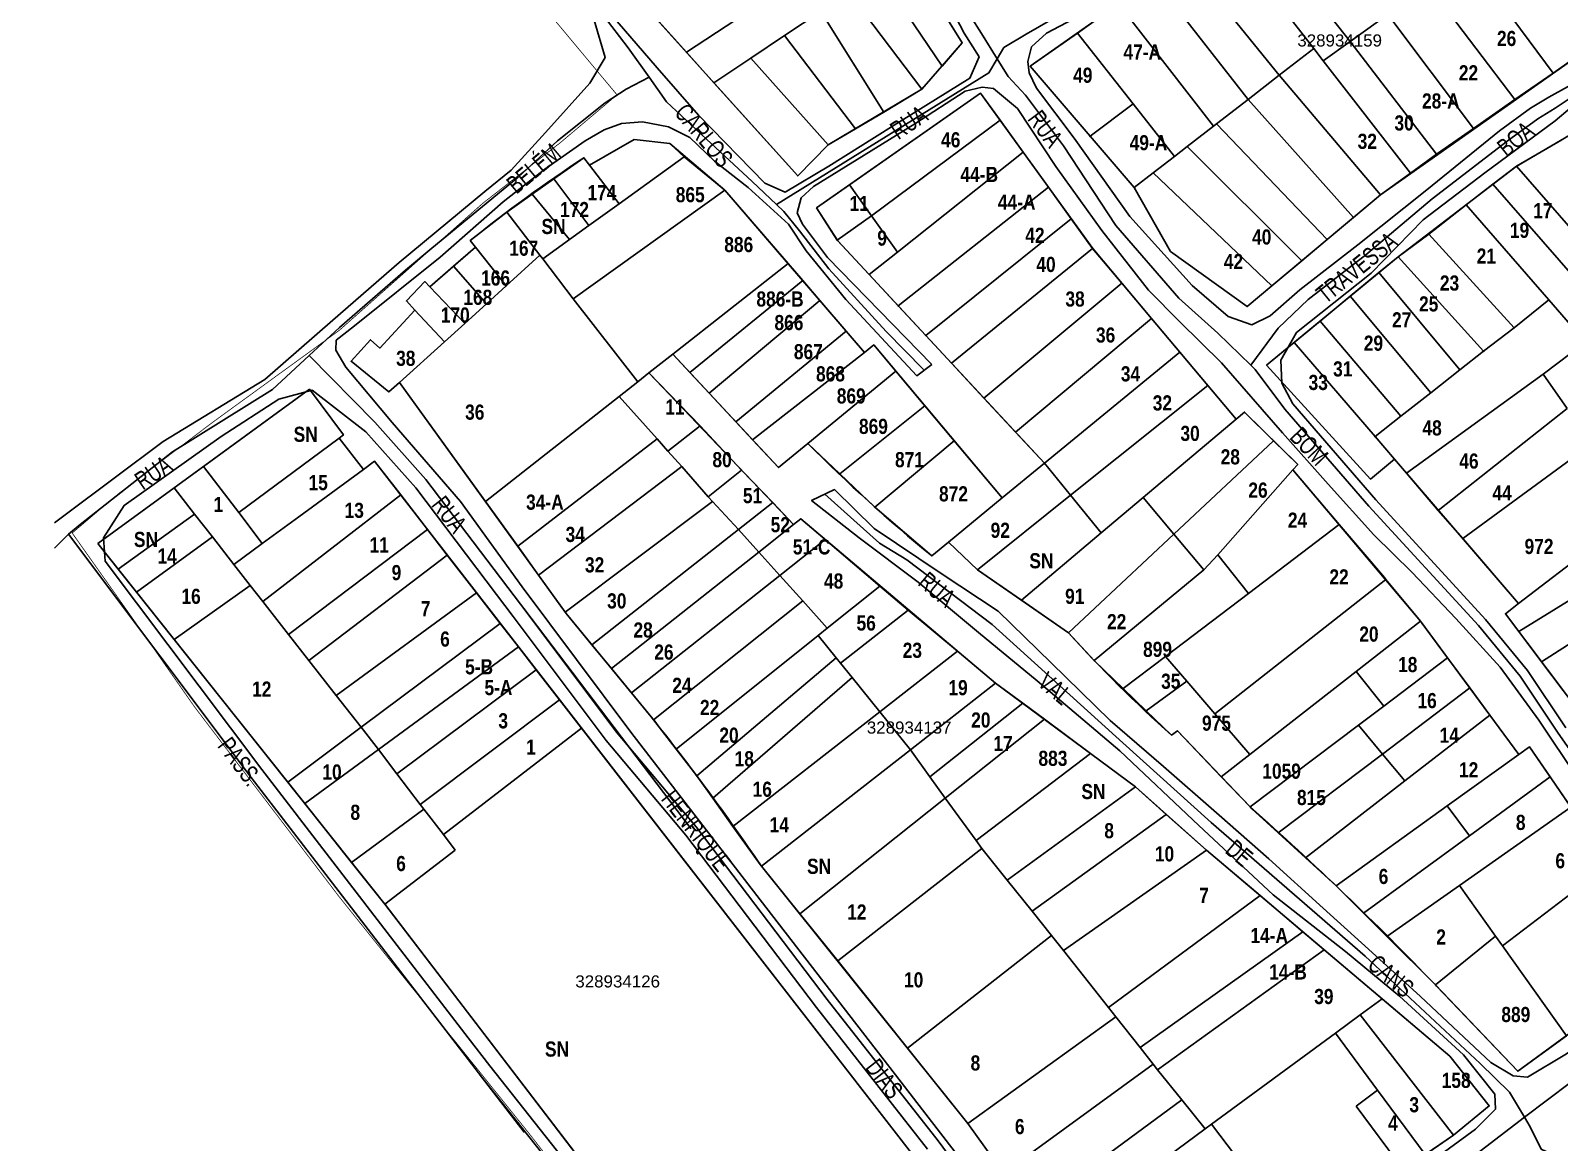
# Model space of a CAD drawing. Extents: x 206155 to 208014, y 4847439 to 4850017.
# Drawn here: x 206951.6 to 207204, y 4848904.1 to 4849087.7 of the extents above; entities that cross this region are included whole.
import ezdxf
from ezdxf.enums import TextEntityAlignment as Align

# ---------------------------------------------------------------- set-up
doc = ezdxf.new("R2010")
doc.units = 0
doc.header["$LTSCALE"] = 1.5
doc.header["$MEASUREMENT"] = 0
for name, color, linetype in [('CD-MALHA-LOTES', 40, 'CONTINUOUS'), ('CD_TXT_QUADRA', 7, 'CONTINUOUS'), ('LM-LIM-SETOR-FISCAL', 7, 'CONTINUOUS'), ('RU-QUADRAS', 6, 'CONTINUOUS'), ('SV-EIXO-ROD-ESTR', 7, 'CONTINUOUS'), ('SV-EIXO-RUA-N-PAV', 6, 'CONTINUOUS'), ('SV-EST-M-N-PAV', 20, 'CONTINUOUS'), ('SV-RUA-NAO-PAV-S-GUIA-C-GUIA', 7, 'CONTINUOUS'), ('SV-TXT-RUA-N-PAV-S-GUIA-C-GUIA', 7, 'CONTINUOUS'), ('Th_NmrPort', 7, 'CONTINUOUS')]:
    doc.layers.add(name, color=color, linetype=linetype)
doc.styles.add('ARIAL', font='ARIAL.TTF')
doc.styles.get("Standard").update_dxf_attribs({"font": 'swisscbo.ttf'})
doc.linetypes.add('Limite', pattern='A,20,-3,[130,ltypeshp.shx,S=6.35,R=0,X=0,Y=0],-3,20', length=46)

msp = doc.modelspace()

# ---------------------------------------------------------------- linework, layer by layer
at = {"layer": 'CD-MALHA-LOTES', "linetype": 'Continuous'}
for p, q in [((207152.67, 4849107.2), (207169.48, 4849085.92)), ((207163.43, 4849084.75), (207148.36, 4849104.16)), ((207157.71, 4849080.32), (207142.04, 4849099.71)), ((207188.8, 4849099.76), (207202.95, 4849080.7)), ((207137.08, 4849096.22), (207152.59, 4849076.35)), ((207196.66, 4849076.31), (207182.36, 4849095.14)), ((207131.23, 4849092.1), (207124.41, 4849087.3)), ((207131.23, 4849092.1), (207146.9, 4849071.94)), ((207169.48, 4849085.92), (207174.14, 4849089.26)), ((207175.68, 4849090.36), (207189.82, 4849071.54)), ((207124.41, 4849087.3), (207116.61, 4849081.81)), ((207133.62, 4849075.61), (207124.41, 4849087.3)), ((207157.71, 4849080.32), (207163.43, 4849084.75)), ((207163.43, 4849084.75), (207165.01, 4849082.72)), ((207169.48, 4849085.92), (207165.01, 4849082.72)), ((207183.73, 4849067.28), (207169.48, 4849085.92)), ((207202.95, 4849080.7), (207208.98, 4849084.91)), ((207116.61, 4849081.81), (207126.51, 4849070.26)), ((207165.01, 4849082.72), (207179.42, 4849064.17)), ((207152.59, 4849076.35), (207157.71, 4849080.32)), ((207157.71, 4849080.32), (207174.45, 4849060.6)), ((207196.66, 4849076.31), (207202.95, 4849080.7)), ((207086.77, 4849062.23), (207108.44, 4849077.36)), ((207108.44, 4849077.36), (207111.64, 4849072.93)), ((207152.59, 4849076.35), (207147.41, 4849072.33)), ((207169.99, 4849056.86), (207152.59, 4849076.35)), ((207189.82, 4849071.54), (207196.66, 4849076.31)), ((207126.51, 4849070.26), (207133.62, 4849075.61)), ((207140.45, 4849066.94), (207133.62, 4849075.61)), ((207111.64, 4849072.93), (207090.42, 4849057.15)), ((207115.47, 4849067.63), (207111.64, 4849072.93)), ((207146.9, 4849071.94), (207142.56, 4849068.57)), ((207147.41, 4849072.33), (207146.9, 4849071.94)), ((207165.65, 4849053.22), (207147.41, 4849072.33)), ((207183.73, 4849067.28), (207189.82, 4849071.54)), ((207051.22, 4849069.75), (207043.86, 4849065.51)), ((207057.14, 4849069.07), (207051.22, 4849069.75)), ((207059.5, 4849066.87), (207057.14, 4849069.07)), ((207126.51, 4849070.26), (207133.79, 4849061.78)), ((207204.42, 4849069.65), (207196.9, 4849065.31)), ((207042.94, 4849066.71), (207037.97, 4849063.21)), ((207043.86, 4849065.51), (207042.94, 4849066.71)), ((207048.75, 4849059.12), (207059.5, 4849066.87)), ((207059.5, 4849066.87), (207066.19, 4849061.36)), ((207115.47, 4849067.63), (207094.74, 4849051.15)), ((207119.65, 4849061.84), (207115.47, 4849067.63)), ((207140.45, 4849066.94), (207136.94, 4849064.22)), ((207142.56, 4849068.57), (207140.45, 4849066.94)), ((207161.46, 4849049.71), (207142.56, 4849068.57)), ((207179.42, 4849064.17), (207183.73, 4849067.28)), ((207043.86, 4849065.51), (207048.75, 4849059.12)), ((207133.79, 4849061.78), (207136.94, 4849064.22)), ((207136.94, 4849064.22), (207156.54, 4849045.58)), ((207174.45, 4849060.6), (207179.42, 4849064.17)), ((207196.9, 4849065.31), (207193.02, 4849062.34)), ((207196.9, 4849065.31), (207216.69, 4849042.6)), ((207037.97, 4849063.21), (207034.41, 4849060.7)), ((207043.73, 4849055.5), (207037.97, 4849063.21)), ((207066.19, 4849061.36), (207041.18, 4849043.43)), ((207066.19, 4849061.36), (207076.65, 4849049.25)), ((207086.77, 4849062.23), (207081.35, 4849058.44)), ((207090.42, 4849057.15), (207086.77, 4849062.23)), ((207094.84, 4849042.25), (207119.65, 4849061.84)), ((207123.39, 4849056.65), (207119.65, 4849061.84)), ((207139.79, 4849051.24), (207133.79, 4849061.78)), ((207193.02, 4849062.34), (207188.61, 4849058.96)), ((207193.02, 4849062.34), (207212.79, 4849039.64)), ((207034.41, 4849060.7), (207030.19, 4849057.73)), ((207040.54, 4849053.2), (207034.41, 4849060.7)), ((207043.73, 4849055.5), (207048.75, 4849059.12)), ((207174.45, 4849060.6), (207169.99, 4849056.86)), ((207182.45, 4849054.09), (207188.61, 4849058.96)), ((207188.61, 4849058.96), (207202.27, 4849043.26)), ((207029.75, 4849057.42), (207024.16, 4849053.03)), ((207030.19, 4849057.73), (207029.75, 4849057.42)), ((207030.19, 4849057.73), (207035.68, 4849050.62)), ((207081.35, 4849058.44), (207084.76, 4849053.12)), ((207090.42, 4849057.15), (207084.76, 4849053.12)), ((207094.74, 4849051.15), (207090.42, 4849057.15)), ((207123.39, 4849056.65), (207099.37, 4849037.37)), ((207126.93, 4849051.74), (207123.39, 4849056.65)), ((207165.65, 4849053.22), (207169.99, 4849056.86)), ((207040.54, 4849053.2), (207043.73, 4849055.5)), ((207177.4, 4849050.38), (207182.45, 4849054.09)), ((207182.45, 4849054.09), (207196.53, 4849038.65)), ((207025.01, 4849051.97), (207021.39, 4849048.8)), ((207024.16, 4849053.03), (207025.01, 4849051.97)), ((207030.12, 4849045.59), (207025.01, 4849051.97)), ((207036.15, 4849050.03), (207040.54, 4849053.2)), ((207084.76, 4849053.12), (207090.04, 4849047.42)), ((207090.04, 4849047.42), (207094.74, 4849051.15)), ((207103.62, 4849032.8), (207126.93, 4849051.74)), ((207131.73, 4849046.03), (207126.93, 4849051.74)), ((207152.44, 4849042.15), (207139.79, 4849051.24)), ((207161.46, 4849049.71), (207165.65, 4849053.22)), ((207021.39, 4849048.8), (207017.51, 4849045.39)), ((207026.83, 4849042.61), (207021.39, 4849048.8)), ((207030.12, 4849045.59), (207035.68, 4849050.62)), ((207035.68, 4849050.62), (207036.15, 4849050.03)), ((207041.18, 4849043.43), (207036.15, 4849050.03)), ((207076.65, 4849049.25), (207057.63, 4849034.3)), ((207079.06, 4849046.44), (207076.65, 4849049.25)), ((207156.54, 4849045.58), (207161.46, 4849049.71)), ((207177.4, 4849050.38), (207174.21, 4849047.75)), ((207191.48, 4849034.77), (207177.4, 4849050.38)), ((207016.66, 4849046.28), (207013.62, 4849043.07)), ((207017.51, 4849045.39), (207016.66, 4849046.28)), ((207079.06, 4849046.44), (207060.45, 4849031.26)), ((207081.87, 4849043.17), (207079.06, 4849046.44)), ((207090.04, 4849047.42), (207094.84, 4849042.25)), ((207108.97, 4849027.03), (207131.73, 4849046.03)), ((207136.66, 4849040.15), (207131.73, 4849046.03)), ((207174.21, 4849047.75), (207169.48, 4849043.85)), ((207187.56, 4849031.69), (207174.21, 4849047.75)), ((207017.51, 4849045.39), (207023.25, 4849039.37)), ((207026.83, 4849042.61), (207030.12, 4849045.59)), ((207041.18, 4849043.43), (207051.83, 4849029.74)), ((207156.54, 4849045.58), (207152.44, 4849042.15)), ((207164.5, 4849039.75), (207169.48, 4849043.85)), ((207169.48, 4849043.85), (207182.75, 4849027.89)), ((207015.02, 4849041.57), (207009.22, 4849035.3)), ((207013.62, 4849043.07), (207015.02, 4849041.57)), ((207019.9, 4849036.33), (207015.02, 4849041.57)), ((207023.25, 4849039.37), (207026.83, 4849042.61)), ((207081.87, 4849043.17), (207063.63, 4849027.85)), ((207086.23, 4849038.09), (207081.87, 4849043.17)), ((207099.37, 4849037.37), (207094.84, 4849042.25)), ((207202.27, 4849043.26), (207196.53, 4849038.65)), ((207202.27, 4849043.26), (207208.34, 4849036.29)), ((207019.9, 4849036.33), (207023.25, 4849039.37)), ((207114.18, 4849021.42), (207136.66, 4849040.15)), ((207141.31, 4849034.62), (207136.66, 4849040.15)), ((207164.5, 4849039.75), (207160.22, 4849036.23)), ((207177.81, 4849024.04), (207164.5, 4849039.75)), ((207196.53, 4849038.65), (207191.48, 4849034.77)), ((207007.7, 4849036.66), (207004.48, 4849033.11)), ((207009.22, 4849035.3), (207007.7, 4849036.66)), ((207012.51, 4849029.59), (207019.9, 4849036.33)), ((207086.23, 4849038.09), (207068.02, 4849023.13)), ((207089.24, 4849034.58), (207086.23, 4849038.09)), ((207099.37, 4849037.37), (207103.62, 4849032.8)), ((207160.22, 4849036.23), (207155.65, 4849032.46)), ((207160.22, 4849036.23), (207173.58, 4849020.68)), ((207208.34, 4849036.29), (207201.34, 4849030.97)), ((207057.63, 4849034.3), (207053.68, 4849031.19)), ((207057.63, 4849034.3), (207060.45, 4849031.26)), ((207070.8, 4849020.14), (207089.24, 4849034.58)), ((207090.8, 4849035.81), (207089.24, 4849034.58)), ((207094.43, 4849031.48), (207090.8, 4849035.81)), ((207118.96, 4849016.27), (207141.31, 4849034.62)), ((207145.93, 4849029.12), (207141.31, 4849034.62)), ((207187.56, 4849031.69), (207191.48, 4849034.77)), ((207004.48, 4849033.11), (207010.74, 4849028.04)), ((207053.68, 4849031.19), (207051.83, 4849029.74)), ((207062.12, 4849022.44), (207053.68, 4849031.19)), ((207060.45, 4849031.26), (207063.63, 4849027.85)), ((207094.43, 4849031.48), (207079.9, 4849019.52)), ((207099.23, 4849025.76), (207094.43, 4849031.48)), ((207103.62, 4849032.8), (207108.97, 4849027.03)), ((207155.65, 4849032.46), (207172.84, 4849013.67)), ((207201.34, 4849030.97), (207178.75, 4849014.66)), ((207182.75, 4849027.89), (207187.56, 4849031.69)), ((207205.27, 4849025.29), (207201.34, 4849030.97)), ((206997.61, 4849028.48), (206980.15, 4849015.76)), ((207003.22, 4849020.95), (206997.61, 4849028.48)), ((207010.74, 4849028.04), (207012.51, 4849029.59)), ((207026.69, 4849009.98), (207012.51, 4849029.59)), ((207051.83, 4849029.74), (207048.73, 4849027.29)), ((207123.27, 4849010.99), (207145.93, 4849029.12)), ((207150.61, 4849023.55), (207145.93, 4849029.12)), ((207048.73, 4849027.29), (207026.69, 4849009.98)), ((207055.02, 4849020.29), (207048.73, 4849027.29)), ((207063.63, 4849027.85), (207068.02, 4849023.13)), ((207099.23, 4849025.76), (207085.17, 4849014.54)), ((207104.07, 4849019.99), (207099.23, 4849025.76)), ((207108.97, 4849027.03), (207114.18, 4849021.42)), ((207182.75, 4849027.89), (207177.81, 4849024.04)), ((207135.25, 4849010.6), (207150.61, 4849023.55)), ((207152.01, 4849024.73), (207150.61, 4849023.55)), ((207156.82, 4849019.99), (207152.01, 4849024.73)), ((207177.81, 4849024.04), (207173.58, 4849020.68)), ((207205.27, 4849025.29), (207184.01, 4849008.5)), ((207002.5, 4849020.41), (207003.22, 4849020.95)), ((207056.82, 4849018.29), (207062.12, 4849022.44)), ((207062.12, 4849022.44), (207068.94, 4849015.15)), ((207068.02, 4849023.13), (207070.8, 4849020.14)), ((207114.18, 4849021.42), (207118.96, 4849016.27)), ((207002.5, 4849020.41), (206985.95, 4849008.13)), ((207006.53, 4849015.24), (207002.5, 4849020.41)), ((207055.02, 4849020.29), (207032, 4849002.61)), ((207056.82, 4849018.29), (207055.02, 4849020.29)), ((207059.13, 4849015.73), (207056.82, 4849018.29)), ((207070.8, 4849020.14), (207075.07, 4849015.55)), ((207075.07, 4849015.55), (207079.9, 4849019.52)), ((207079.9, 4849019.52), (207085.17, 4849014.54)), ((207090.97, 4849009.05), (207104.07, 4849019.99)), ((207112, 4849010.54), (207104.07, 4849019.99)), ((207140.34, 4849004.57), (207156.82, 4849019.99)), ((207160.8, 4849016.07), (207156.82, 4849019.99)), ((207176.79, 4849016.95), (207173.58, 4849020.68)), ((207209.32, 4849019.45), (207188.06, 4849003.84)), ((206980.15, 4849015.76), (206975.26, 4849012.2)), ((206980.15, 4849015.76), (206985.95, 4849008.13)), ((207008.38, 4849016.6), (207006.53, 4849015.24)), ((207012.69, 4849011.04), (207008.38, 4849016.6)), ((207035.45, 4848997.8), (207059.13, 4849015.73)), ((207063.48, 4849010.75), (207059.13, 4849015.73)), ((207118.96, 4849016.27), (207112, 4849010.54)), ((207118.96, 4849016.27), (207123.27, 4849010.99)), ((207160, 4849015.17), (207160.8, 4849016.07)), ((207172.84, 4849013.67), (207176.79, 4849016.95)), ((207176.79, 4849016.95), (207178.75, 4849014.66)), ((206995.86, 4849007.44), (207006.53, 4849015.24)), ((207068.94, 4849015.15), (207063.48, 4849010.75)), ((207068.94, 4849015.15), (207074.12, 4849009.8)), ((207085.17, 4849014.54), (207090.97, 4849009.05)), ((207160, 4849015.17), (207147.59, 4849001.17)), ((207167.66, 4849006.16), (207160, 4849015.17)), ((207178.75, 4849014.66), (207184.01, 4849008.5)), ((207197.27, 4848993.11), (207225.63, 4849014.91)), ((206975.26, 4849012.2), (206962.66, 4849003.02)), ((206978.65, 4849007.87), (206975.26, 4849012.2)), ((207012.69, 4849011.04), (206989.93, 4848993.43)), ((207017.09, 4849005.35), (207012.69, 4849011.04)), ((207064.18, 4849009.97), (207063.48, 4849010.75)), ((207123.27, 4849010.99), (207107.91, 4848998.69)), ((207128.33, 4849004.77), (207123.27, 4849010.99)), ((207128.33, 4849004.77), (207135.25, 4849010.6)), ((207135.25, 4849010.6), (207140.34, 4849004.57)), ((206985.95, 4849008.13), (206989.83, 4849003.03)), ((207026.69, 4849009.98), (207032, 4849002.61)), ((207064.18, 4849009.97), (207039.83, 4848991.7)), ((207068.46, 4849005.34), (207064.18, 4849009.97)), ((207074.12, 4849009.8), (207068.46, 4849005.34)), ((207077.56, 4849006.18), (207074.12, 4849009.8)), ((207090.97, 4849009.05), (207100.36, 4849000.99)), ((207112, 4849010.54), (207103.12, 4849003.26)), ((207184.01, 4849008.5), (207188.06, 4849003.84)), ((206966.03, 4848998.79), (206978.65, 4849007.87)), ((206981.59, 4849004.11), (206978.65, 4849007.87)), ((206989.83, 4849003.03), (206995.86, 4849007.44)), ((207071.8, 4849001.62), (207077.56, 4849006.18)), ((207078.74, 4849007.11), (207077.56, 4849006.18)), ((207082.77, 4849003.66), (207078.74, 4849007.11)), ((207152.66, 4848994.79), (207167.66, 4849006.16)), ((207175.1, 4848997.41), (207167.66, 4849006.16)), ((207228.29, 4849007.67), (207197.31, 4848988.49)), ((206962.66, 4849003.02), (206966.03, 4848998.79)), ((206969.06, 4848994.98), (206981.59, 4849004.11)), ((206981.59, 4849004.11), (206985.12, 4848999.58)), ((206985.12, 4848999.58), (206989.83, 4849003.03)), ((206994.17, 4848988.01), (207017.09, 4849005.35)), ((207020.38, 4849001.1), (207017.09, 4849005.35)), ((207044.25, 4848986.3), (207068.46, 4849005.34)), ((207068.46, 4849005.34), (207071.8, 4849001.62)), ((207075.29, 4848997.75), (207082.77, 4849003.66)), ((207091.77, 4848995.97), (207082.77, 4849003.66)), ((207100.36, 4849000.99), (207103.12, 4849003.26)), ((207103.12, 4849003.26), (207107.91, 4848998.69)), ((207115.17, 4848993.68), (207128.33, 4849004.77)), ((207140.34, 4849004.57), (207122.94, 4848988.29)), ((207145.32, 4848998.68), (207140.34, 4849004.57)), ((207188.06, 4849003.84), (207197.27, 4848993.11)), ((206997.54, 4848983.69), (207020.38, 4849001.1)), ((207025.19, 4848994.9), (207020.38, 4849001.1)), ((207032, 4849002.61), (207035.45, 4848997.8)), ((207047.48, 4848982.38), (207071.8, 4849001.62)), ((207075.29, 4848997.75), (207071.8, 4849001.62)), ((207147.59, 4849001.17), (207145.32, 4848998.68)), ((207147.59, 4849001.17), (207152.66, 4848994.79)), ((207201.05, 4848983.51), (207230.3, 4849002.2)), ((206966.03, 4848998.79), (206969.06, 4848994.98)), ((206985.12, 4848999.58), (206987.84, 4848996.11)), ((207107.91, 4848998.69), (207115.17, 4848993.68)), ((207127.21, 4848983.69), (207145.32, 4848998.68)), ((206975.28, 4848987.18), (206987.84, 4848996.11)), ((206987.84, 4848996.11), (206989.93, 4848993.43)), ((207039.83, 4848991.7), (207035.45, 4848997.8)), ((207050.77, 4848978.38), (207075.29, 4848997.75)), ((207079.07, 4848993.54), (207075.29, 4848997.75)), ((207083.12, 4848989.04), (207091.77, 4848995.97)), ((207096.47, 4848992.04), (207091.77, 4848995.97)), ((207175.35, 4848997.1), (207147.11, 4848974.93)), ((207175.35, 4848997.1), (207175.1, 4848997.41)), ((207181.06, 4848990.2), (207175.35, 4848997.1)), ((206969.06, 4848994.98), (206975.28, 4848987.18)), ((206989.93, 4848993.43), (206994.17, 4848988.01)), ((207025.19, 4848994.9), (207002.05, 4848977.92)), ((207029.11, 4848989.83), (207025.19, 4848994.9)), ((207054.41, 4848973.93), (207079.07, 4848993.54)), ((207079.07, 4848993.54), (207083.12, 4848989.04)), ((207122.94, 4848988.29), (207115.17, 4848993.68)), ((207138.95, 4848984.39), (207152.66, 4848994.79)), ((207197.27, 4848993.11), (207195.09, 4848991.44)), ((207039.83, 4848991.7), (207040, 4848991.47)), ((207040, 4848991.47), (207044.25, 4848986.3)), ((207096.47, 4848992.04), (207085.28, 4848983.29)), ((207104.6, 4848985.26), (207096.47, 4848992.04)), ((207195.09, 4848991.44), (207197.31, 4848988.49)), ((206994.17, 4848988.01), (206997.54, 4848983.69)), ((207006.15, 4848972.68), (207029.11, 4848989.83)), ((207032.11, 4848985.96), (207029.11, 4848989.83)), ((207083.12, 4848989.04), (207081.61, 4848987.83)), ((207122.94, 4848988.29), (207127.21, 4848983.69)), ((207181.06, 4848990.2), (207170.46, 4848981.92)), ((207181.36, 4848989.84), (207181.06, 4848990.2)), ((207185.55, 4848984.15), (207181.36, 4848989.84)), ((207197.31, 4848988.49), (207201.05, 4848983.51)), ((206975.28, 4848987.18), (206994.03, 4848963.63)), ((207009.01, 4848969.01), (207032.11, 4848985.96)), ((207035.06, 4848982.15), (207032.11, 4848985.96)), ((207044.25, 4848986.3), (207047.48, 4848982.38)), ((207081.61, 4848987.83), (207058.18, 4848969.07)), ((207084.57, 4848984.16), (207081.61, 4848987.83)), ((206997.54, 4848983.69), (207002.05, 4848977.92)), ((207084.57, 4848984.16), (207061.59, 4848964.65)), ((207085.28, 4848983.29), (207084.57, 4848984.16)), ((207085.28, 4848983.29), (207087.23, 4848980.89)), ((207091.78, 4848975.25), (207104.6, 4848985.26)), ((207110.92, 4848979.98), (207104.6, 4848985.26)), ((207127.21, 4848983.69), (207131.97, 4848979.1)), ((207138.95, 4848984.39), (207131.97, 4848979.1)), ((207142.47, 4848980.31), (207138.95, 4848984.39)), ((207175.02, 4848976.19), (207185.55, 4848984.15)), ((207189.22, 4848979.18), (207185.55, 4848984.15)), ((207201.05, 4848983.51), (207204.62, 4848978.76)), ((207012.07, 4848965.01), (207035.06, 4848982.15)), ((207038.9, 4848977.2), (207035.06, 4848982.15)), ((207047.48, 4848982.38), (207050.77, 4848978.38)), ((207087.23, 4848980.89), (207064.2, 4848960.99)), ((207091.78, 4848975.25), (207087.23, 4848980.89)), ((207135.78, 4848975.42), (207142.47, 4848980.31)), ((207142.47, 4848980.31), (207147.11, 4848974.93)), ((207152.91, 4848968.21), (207170.46, 4848981.92)), ((207170.46, 4848981.92), (207175.02, 4848976.19)), ((207002.05, 4848977.92), (207006.15, 4848972.68)), ((207050.77, 4848978.38), (207054.03, 4848974.42)), ((207110.92, 4848979.98), (207096.84, 4848968.97)), ((207115.4, 4848976.66), (207110.92, 4848979.98)), ((207131.97, 4848979.1), (207135.78, 4848975.42)), ((207189.22, 4848979.18), (207174.78, 4848968.27)), ((207192.53, 4848974.69), (207189.22, 4848979.18)), ((207015.92, 4848959.96), (207038.9, 4848977.2)), ((207042.53, 4848972.52), (207038.9, 4848977.2)), ((207091.78, 4848975.25), (207067.54, 4848956.31)), ((207096.84, 4848968.97), (207091.78, 4848975.25)), ((207100.05, 4848964.53), (207115.4, 4848976.66)), ((207118.97, 4848974), (207115.4, 4848976.66)), ((207135.78, 4848975.42), (207139.95, 4848971.4)), ((207175.02, 4848976.19), (207170.82, 4848973.02)), ((207054.03, 4848974.42), (207054.41, 4848973.93)), ((207054.41, 4848973.93), (207058.18, 4848969.07)), ((207118.97, 4848974), (207102.61, 4848960.99)), ((207126.57, 4848968.36), (207118.97, 4848974)), ((207147.11, 4848974.93), (207152.91, 4848968.21)), ((207170.82, 4848973.02), (207152.95, 4848959.53)), ((207174.78, 4848968.27), (207170.82, 4848973.02)), ((207178.5, 4848963.82), (207192.53, 4848974.69)), ((207197.31, 4848968.21), (207192.53, 4848974.69)), ((207006.15, 4848972.68), (206994.03, 4848963.63)), ((207006.15, 4848972.68), (207009.01, 4848969.01)), ((207042.53, 4848972.52), (207019.74, 4848954.96)), ((207097.03, 4848902.38), (207042.53, 4848972.52)), ((207139.95, 4848971.4), (207140.92, 4848972.12)), ((207140.92, 4848972.12), (207148.18, 4848964.52)), ((206996.84, 4848960.09), (207009.01, 4848969.01)), ((207009.01, 4848969.01), (207012.07, 4848965.01)), ((207058.18, 4848969.07), (207061.59, 4848964.65)), ((207072.25, 4848949.75), (207096.84, 4848968.97)), ((207096.84, 4848968.97), (207100.05, 4848964.53)), ((207107.68, 4848953.97), (207126.57, 4848968.36)), ((207126.57, 4848968.36), (207133.99, 4848962.83)), ((207148.18, 4848964.52), (207152.91, 4848968.21)), ((207174.78, 4848968.27), (207157.56, 4848955.26)), ((207174.78, 4848968.27), (207178.5, 4848963.82)), ((207185.48, 4848959.69), (207197.31, 4848968.21)), ((207199.06, 4848969.47), (207197.31, 4848968.21)), ((207202.47, 4848964.5), (207199.06, 4848969.47)), ((206994.03, 4848963.63), (206996.84, 4848960.09)), ((207012.07, 4848965.01), (207015.92, 4848959.96)), ((207061.59, 4848964.65), (207064.2, 4848960.99)), ((207100.05, 4848964.53), (207102.61, 4848960.99)), ((207133.99, 4848962.83), (207112.81, 4848947.45)), ((207139.09, 4848958.3), (207133.99, 4848962.83)), ((207152.95, 4848959.53), (207148.18, 4848964.52)), ((207162.1, 4848951.11), (207178.5, 4848963.82)), ((207189.15, 4848954.75), (207202.47, 4848964.5)), ((207205.9, 4848959.52), (207202.47, 4848964.5)), ((207064.2, 4848960.99), (207067.54, 4848956.31)), ((207078.61, 4848941.9), (207102.61, 4848960.99)), ((207102.61, 4848960.99), (207107.68, 4848953.97)), ((206996.84, 4848960.09), (207004.57, 4848950.38)), ((207016.52, 4848959.17), (207004.57, 4848950.38)), ((207015.92, 4848959.96), (207016.52, 4848959.17)), ((207016.52, 4848959.17), (207019.74, 4848954.96)), ((207139.09, 4848958.3), (207116.93, 4848942.31)), ((207145.76, 4848952.38), (207139.09, 4848958.3)), ((207152.95, 4848959.53), (207153.24, 4848959.22)), ((207153.24, 4848959.22), (207157.56, 4848955.26)), ((207167.15, 4848946.49), (207185.48, 4848959.69)), ((207185.48, 4848959.69), (207189.15, 4848954.75)), ((207205.9, 4848959.52), (207187.5, 4848946.57)), ((207067.54, 4848956.31), (207072.03, 4848950.02)), ((207157.56, 4848955.26), (207162.1, 4848951.11)), ((207019.74, 4848954.96), (207021.69, 4848952.4)), ((207108.63, 4848952.67), (207084.88, 4848934.15)), ((207108.63, 4848952.67), (207107.68, 4848953.97)), ((207112.81, 4848947.45), (207108.63, 4848952.67)), ((207189.15, 4848954.75), (207171.68, 4848941.97)), ((207004.57, 4848950.38), (207010.08, 4848943.47)), ((207021.69, 4848952.4), (207010.08, 4848943.47)), ((207072.03, 4848950.02), (207072.25, 4848949.75)), ((207145.76, 4848952.38), (207122.14, 4848935.81)), ((207154.61, 4848944.89), (207145.76, 4848952.38)), ((207162.1, 4848951.11), (207167.15, 4848946.49)), ((207194.6, 4848936.59), (207212.35, 4848950.13)), ((207072.25, 4848949.75), (207078.61, 4848941.9)), ((207112.81, 4848947.45), (207116.93, 4848942.31)), ((207171.68, 4848941.97), (207167.15, 4848946.49)), ((207187.5, 4848946.57), (207175.52, 4848938.14)), ((207193.44, 4848938.22), (207187.5, 4848946.57)), ((207010.14, 4848943.4), (207010.08, 4848943.47)), ((207010.14, 4848943.4), (207061.17, 4848876.72)), ((207154.61, 4848944.89), (207129.56, 4848926.42)), ((207161.66, 4848938.92), (207154.61, 4848944.89)), ((207078.61, 4848941.9), (207084.88, 4848934.15)), ((207116.93, 4848942.31), (207120.15, 4848938.3)), ((207171.68, 4848941.97), (207175.52, 4848938.14)), ((207096.37, 4848919.73), (207120.15, 4848938.3)), ((207120.15, 4848938.3), (207122.14, 4848935.81)), ((207134.77, 4848919.83), (207161.66, 4848938.92)), ((207161.66, 4848938.92), (207165.16, 4848935.95)), ((207175.52, 4848938.14), (207183.52, 4848930.15)), ((207183.52, 4848930.15), (207193.44, 4848938.22)), ((207193.44, 4848938.22), (207194.6, 4848936.59)), ((207122.14, 4848935.81), (207129.56, 4848926.42)), ((207165.16, 4848935.95), (207137.67, 4848916.15)), ((207174.72, 4848927.86), (207165.16, 4848935.95)), ((207205.15, 4848921.76), (207194.6, 4848936.59)), ((207084.88, 4848934.15), (207096.37, 4848919.73)), ((207183.52, 4848930.15), (207183.73, 4848929.94)), ((207183.73, 4848929.94), (207197.14, 4848915.9)), ((207174.72, 4848927.86), (207171.11, 4848925.21)), ((207185.93, 4848918.37), (207174.72, 4848927.86)), ((207130.77, 4848924.89), (207106.3, 4848907.26)), ((207129.56, 4848926.42), (207130.77, 4848924.89)), ((207130.77, 4848924.89), (207134.77, 4848919.83)), ((207167.01, 4848922.19), (207171.11, 4848925.21)), ((207171.11, 4848925.21), (207186.51, 4848905.36)), ((207106.3, 4848907.26), (207096.37, 4848919.73)), ((207136.95, 4848917.07), (207134.77, 4848919.83)), ((207167.01, 4848922.19), (207146.57, 4848907.15)), ((207173.96, 4848912.8), (207167.01, 4848922.19)), ((207197.14, 4848915.9), (207205.15, 4848921.76)), ((207192.43, 4848910.18), (207185.93, 4848918.37)), ((207112.23, 4848899.05), (207136.95, 4848917.07)), ((207137.67, 4848916.15), (207136.95, 4848917.07)), ((207137.67, 4848916.15), (207141.65, 4848911.2)), ((207170.47, 4848910.13), (207173.96, 4848912.8)), ((207173.96, 4848912.8), (207181.83, 4848902.15)), ((207116.73, 4848892.82), (207141.65, 4848911.2)), ((207141.65, 4848911.2), (207145.53, 4848906.39)), ((207178.22, 4848899.66), (207170.47, 4848910.13)), ((207186.51, 4848905.36), (207192.43, 4848910.18)), ((207106.3, 4848907.26), (207112.23, 4848899.05)), ((207145.53, 4848906.39), (207146.57, 4848907.15)), ((207146.57, 4848907.15), (207153.24, 4848898.35)), ((207145.53, 4848906.39), (207119.92, 4848887.53)), ((207186.51, 4848905.36), (207181.83, 4848902.15))]:
    msp.add_line(p, q, dxfattribs=at)
at = {"layer": 'CD-MALHA-LOTES'}
for points in [[(207059.87, 4849084.12), (207084.31, 4849100.23)], [(207102.07, 4849081.86), (207105.41, 4849085.69), (207098.74, 4849096.42)], [(207098.73, 4849078.02), (207086.68, 4849093.99)], [(207102.07, 4849081.86), (207093.99, 4849093.85)], [(207054.32, 4849090.29), (207059.87, 4849084.12)], [(207076.06, 4849086.88), (207082.04, 4849090.88)], [(207092.46, 4849074.26), (207082.04, 4849090.88)], [(207070.48, 4849083.14), (207076.06, 4849086.88)], [(207087.78, 4849071.51), (207076.06, 4849086.88)], [(207059.87, 4849084.12), (207064.41, 4849079.07)], [(207064.41, 4849079.07), (207070.48, 4849083.14)], [(207083.24, 4849068.83), (207070.48, 4849083.14)], [(207098.73, 4849078.02), (207102.07, 4849081.86)], [(207064.41, 4849079.07), (207078.24, 4849063.7), (207083.24, 4849068.83)], [(207092.46, 4849074.26), (207098.73, 4849078.02)], [(207087.78, 4849071.51), (207092.46, 4849074.26)], [(207083.24, 4849068.83), (207087.78, 4849071.51)]]:
    msp.add_lwpolyline(points, dxfattribs=at)
at = {"layer": 'CD-MALHA-LOTES', "linetype": 'Continuous'}
for p in [(207157.71, 4849080.32), (207157.71, 4849080.32), (207133.62, 4849075.61), (207133.62, 4849075.61), (207133.62, 4849075.61), (207133.62, 4849075.61), (207126.51, 4849070.26), (207043.73, 4849055.5), (207043.73, 4849055.5), (207025.01, 4849051.97), (207084.76, 4849053.12), (207084.76, 4849053.12), (207126.93, 4849051.74), (207035.68, 4849050.62), (207030.12, 4849045.59), (207094.84, 4849042.25), (207196.53, 4849038.65), (207196.53, 4849038.65), (207196.53, 4849038.65), (207099.37, 4849037.37), (207191.48, 4849034.77), (207187.56, 4849031.69), (207201.34, 4849030.97), (207201.34, 4849030.97), (207182.75, 4849027.89), (207177.81, 4849024.04), (207173.58, 4849020.68), (207118.96, 4849016.27), (207178.75, 4849014.66), (207090.97, 4849009.05), (207090.97, 4849009.05), (207188.06, 4849003.84), (206997.54, 4848983.69), (206997.54, 4848983.69), (207127.21, 4848983.69), (207185.55, 4848984.15), (207142.47, 4848980.31), (207142.47, 4848980.31), (207009.01, 4848969.01), (207058.18, 4848969.07), (207058.18, 4848969.07), (207096.84, 4848968.97), (207061.59, 4848964.65), (207061.59, 4848964.65), (207102.61, 4848960.99), (207102.61, 4848960.99), (207108.63, 4848952.67), (207010.08, 4848943.47), (207084.88, 4848934.15), (207186.51, 4848905.36), (207186.51, 4848905.36)]:
    msp.add_point(p, dxfattribs=at)
at = {"layer": 'LM-LIM-SETOR-FISCAL', "linetype": 'Limite', "ltscale": 0.1, "const_width": 0.13, "flags": 128}
msp.add_lwpolyline([(207693.53, 4847579.56), (207661.03, 4847549.31), (207612.7, 4847504.12), (207608.58, 4847500.27), (207585.3, 4847478.55), (207576.34, 4847469.74), (207571.87, 4847465.34), (207556.36, 4847486.66), (207540.14, 4847507.78), (207531.85, 4847519.47), (207511.91, 4847545.61), (207506.17, 4847553.18), (207498.88, 4847562.81), (207463.75, 4847610.71), (207457.67, 4847619.01), (207440.44, 4847642.51), (207431.06, 4847656.73), (207427.79, 4847661.69), (207410.24, 4847685.38), (207400.06, 4847698.96), (207390.62, 4847713.26), (207368.81, 4847743.14), (207367.63, 4847745.51), (207365.1, 4847750.55), (207350.49, 4847771.92), (207340.01, 4847785.42), (207333.8, 4847793.43), (207328.91, 4847799.72), (207315.6, 4847819.35), (207310.76, 4847826.26), (207285.87, 4847860.83), (207260.72, 4847896.98), (207248.23, 4847915.4), (207242.67, 4847921.29), (207202.51, 4847892.47), (207193.03, 4847885.67), (207186.34, 4847883.83), (207169.47, 4847906.92), (207159.13, 4847921.36), (207145.03, 4847940.16), (207134.22, 4847955.66), (207130.37, 4847960.22), (207126.09, 4847965.9), (207111.59, 4847986.15), (207100.06, 4848001.48), (207090.77, 4848014.03), (207087.01, 4848019.05), (207075.04, 4848034.33), (207069.37, 4848045.04), (207069.26, 4848049.8), (207069.11, 4848053.33), (207066.5, 4848058.01), (207060.87, 4848065.4), (207031.95, 4848105.77), (207020.41, 4848120.82), (207005.92, 4848142.54), (206995.35, 4848155.22), (206982.67, 4848172.12), (206959.42, 4848202.77), (206955.58, 4848209.27), (206948.97, 4848217), (206956.28, 4848221.98), (206974.04, 4848236.91), (207015.88, 4848269.11), (207005.71, 4848281.99), (206987.16, 4848307.84), (206966.87, 4848336.83), (206960.49, 4848346.74), (207051.18, 4848413.73), (207093.59, 4848446.09), (207106.7, 4848455.88), (207140.72, 4848483.45), (207169.66, 4848504.88), (207261.26, 4848571.24), (207250.42, 4848586.92), (207233.64, 4848611.27), (207214.13, 4848640.25), (207199.66, 4848661.86), (207162.16, 4848719.72), (207148.67, 4848740.27), (207138.58, 4848756.16), (207114.21, 4848785.08), (207108.98, 4848791.97), (207099.68, 4848804.07), (207089.04, 4848833.89), (207075.28, 4848852.41), (207054.15, 4848879.42), (207034.07, 4848905.39), (207008.79, 4848936.89), (207002.49, 4848944.75), (206978.67, 4848976.02), (206968.98, 4848989.87), (206958.44, 4849004.76), (206966.26, 4849011.39), (206981.71, 4849023.09), (207002.58, 4849038.25), (207026.18, 4849059.14), (207039.09, 4849069.24), (207048.4, 4849077.1), (207033.93, 4849094.44), (207025.31, 4849104.91), (207019.34, 4849111.98), (206955.53, 4849187.19), (206739.99, 4849438.83), (206628.48, 4849357.79), (206159.3, 4849769.3), (206177.89, 4849842.97), (206311.32, 4849828.25), (206318.97, 4849888.04), (206376.86, 4849879.93), (206422.43, 4850015.06), (206474.48, 4850006.62), (206492.19, 4850011.1), (206819.81, 4849985.62), (206867.89, 4849970.66), (206761.86, 4849758.64), (206955.52, 4849737.17), (206981.38, 4849733.58), (207038.29, 4849725.23), (207070.29, 4849722.03), (207093.76, 4849719.89), (207136.42, 4849713.49), (207187.69, 4849706.67), (207206.03, 4849702.71), (207217.82, 4849703), (207238.05, 4849700.95), (207257.69, 4849697.98), (207277.63, 4849691.43), (207298.76, 4849680.12), (207307.69, 4849672.68), (207325.58, 4849647.34), (207339.6, 4849627.48), (207365.17, 4849591.27), (207375.36, 4849576.96), (207394.56, 4849549.23), (207402.02, 4849538.56), (207409.91, 4849527.9), (207417.58, 4849518.68), (207445.75, 4849483.09), (207461.51, 4849464.09), (207489.49, 4849426.56), (207512.94, 4849401.39), (207520.93, 4849386.71), (207524.83, 4849382.69), (207529.48, 4849377.88), (207540.69, 4849361.49), (207560.95, 4849335.89), (207577.23, 4849307.07), (207583.74, 4849297.42), (207628.15, 4849239.89), (207643.22, 4849219.05), (207658.02, 4849201.49), (207693.22, 4849158.83), (207705.61, 4849141.39), (207712.86, 4849133.84), (207725.65, 4849112.01), (207736.66, 4849084.67), (207739.33, 4849078.11), (207747.93, 4849059.71), (207757.22, 4849040.43), (207775.14, 4849006.28), (207791.99, 4848977.54), (207792.78, 4848975.77), (207795.96, 4848968.62), (207802.2, 4848960.18), (207825.03, 4848930.31), (207842.53, 4848910.15), (207856.41, 4848891.07), (207858.75, 4848886.94), (207866.81, 4848872.74), (207869.94, 4848867.11), (207871.77, 4848863.82), (207879.69, 4848853.91), (207882.92, 4848845.94), (207889.76, 4848830.42), (207897.96, 4848811.56), (207901.5, 4848803.37), (207910.93, 4848782.03), (207925.43, 4848746.58), (207927.76, 4848740.69), (207935.19, 4848724.84), (207938.98, 4848722.35), (207951.29, 4848714.3), (207953.61, 4848706.94), (207955.87, 4848700.21), (207959.42, 4848694.96), (207980.21, 4848656.63), (207983.23, 4848650.23), (207987.97, 4848639.65), (207991.98, 4848624.34), (207992.34, 4848618.14), (207992.71, 4848609.76), (207992.35, 4848598.91), (207989.51, 4848588.21), (207986.21, 4848576.49), (207981.13, 4848552.93), (207979.22, 4848544.32), (207974.12, 4848527.55), (207970.47, 4848512.96), (207968.53, 4848505.21), (207962.87, 4848484.57), (207961.77, 4848475.9), (207962.44, 4848471.73), (207962.76, 4848468.22), (207963.58, 4848460.32), (207965.62, 4848437.71), (207970.3, 4848417.74), (207973.97, 4848405.11), (207979.52, 4848388.8), (207983.37, 4848372.15), (207985.88, 4848361.34), (207994.8, 4848328.69), (207998.94, 4848313.63), (208000.94, 4848308.61), (208001.28, 4848301.24), (208004.29, 4848290.86), (208006.08, 4848286.4), (208007.64, 4848282.49), (208010.65, 4848271.5), (208010.53, 4848262.57), (208009.71, 4848251.17), (208006.89, 4848242.28), (208002.27, 4848228.55), (207997.36, 4848212.8), (207991.07, 4848194.77), (207987.4, 4848183.31), (207984.51, 4848174.56), (207981.76, 4848167.44), (207976.41, 4848152.41), (207973.09, 4848141.61), (207967.4, 4848130.11), (207964.22, 4848121.42), (207961.45, 4848112.84), (207955.63, 4848098.17), (207952.19, 4848088.84), (207947.6, 4848075.6), (207943.28, 4848060.34), (207938.8, 4848047.89), (207935.95, 4848038.31), (207931.75, 4848023.44), (207924.02, 4847983.95), (207922.67, 4847973.36), (207921, 4847963.57), (207920.32, 4847960.19), (207917.77, 4847945.28), (207916.42, 4847941.01), (207910.26, 4847922.04), (207901.41, 4847892.98), (207897.62, 4847878.65), (207892.25, 4847865.58), (207878.3, 4847837.34), (207872.42, 4847829.43), (207870.47, 4847825.73), (207866.98, 4847818.64), (207853.99, 4847795.84), (207843.32, 4847778.24), (207832.06, 4847762.95), (207814.75, 4847736.4), (207805.8, 4847721.97), (207788.79, 4847698.98), (207782.07, 4847685.13), (207771.56, 4847663.44), (207770.16, 4847648.29), (207754.59, 4847638.36), (207743.55, 4847627.73)], close=True, dxfattribs=at)
at = {"layer": 'RU-QUADRAS', "color": 6, "linetype": 'Continuous'}
for points in [[(207116.61, 4849081.81), (207157.58, 4849110.65), (207158.77, 4849109.11), (207195.61, 4849134.59), (207192.75, 4849138.54), (207233.59, 4849171.18), (207267.99, 4849129.51), (207220.16, 4849091.19), (207219.39, 4849092.18), (207174.45, 4849060.6), (207152.44, 4849042.15), (207139.79, 4849051.24), (207133.79, 4849061.78)], [(206962.66, 4849003.02), (206997.61, 4849028.48), (207003.22, 4849020.95), (207002.5, 4849020.41), (207006.53, 4849015.24), (207008.38, 4849016.6), (207097.03, 4848902.38), (207095.81, 4848901.5), (207126.05, 4848861.33), (207092.19, 4848836.2), (207010.08, 4848943.47)]]:
    msp.add_lwpolyline(points, close=True, dxfattribs=at)
for points in [[(207083.07, 4849121.67), (207105.41, 4849085.69), (207098.73, 4849078.02), (207083.24, 4849068.83), (207078.24, 4849063.7), (207034.75, 4849112.04)], [(207208.84, 4848973.13), (207195.09, 4848991.44), (207197.27, 4848993.11), (207176.79, 4849016.95), (207172.84, 4849013.67), (207155.65, 4849032.46), (207177.4, 4849050.38), (207196.86, 4849065.28), (207209.91, 4849072.91)]]:
    msp.add_lwpolyline(points, dxfattribs=at)
for points in [[(207116.73, 4848892.82), (207106.3, 4848907.26), (207072.25, 4848949.75, 0.018914), (207054.03, 4848974.42), (207040, 4848991.47), (207012.51, 4849029.59), (207010.74, 4849028.04), (207004.48, 4849033.11), (207007.7, 4849036.66), (207009.22, 4849035.3), (207015.02, 4849041.57), (207013.62, 4849043.07), (207016.66, 4849046.28), (207017.51, 4849045.39), (207025.01, 4849051.97), (207024.16, 4849053.03, -0.024235), (207042.94, 4849066.71), (207043.86, 4849065.51), (207051.22, 4849069.75), (207057.14, 4849069.07), (207066.19, 4849061.36), (207089.24, 4849034.58), (207090.8, 4849035.81), (207112, 4849010.54), (207118.96, 4849016.27), (207084.86, 4849053.01), (207081.35, 4849058.44), (207108.44, 4849077.36), (207126.95, 4849051.72), (207136.66, 4849040.15), (207150.61, 4849023.55), (207152.01, 4849024.73), (207160.8, 4849016.07), (207160, 4849015.17), (207181.06, 4848990.2), (207197.31, 4848968.21), (207199.06, 4848969.47), (207223.83, 4848933.42)], [(207215.66, 4848929.45), (207197.14, 4848915.9), (207183.52, 4848930.15, 0.020824), (207152.95, 4848959.53), (207140.92, 4848972.12), (207139.95, 4848971.4, -0.027589), (207122.94, 4848988.29), (207107.91, 4848998.69), (207103.12, 4849003.26), (207100.36, 4849000.99, -0.02391), (207079.9, 4849019.52), (207075.07, 4849015.55), (207057.63, 4849034.3), (207053.68, 4849031.19), (207077.56, 4849006.18), (207078.74, 4849007.11), (207110.92, 4848979.98), (207133.99, 4848962.83), (207145.76, 4848952.38), (207185.93, 4848918.37), (207192.43, 4848910.18), (207186.5, 4848905.37), (207139.02, 4848872.63)]]:
    msp.add_lwpolyline(points, format="xyb", dxfattribs=at)
at = {"layer": 'SV-EIXO-ROD-ESTR'}
for p, q in [((207198.22, 4848908.32), (207209.64, 4848916.9)), ((207183.41, 4848896.99), (207198.22, 4848908.32))]:
    msp.add_line(p, q, dxfattribs=at)
at = {"layer": 'SV-EIXO-RUA-N-PAV'}
for points in [[(207028.74, 4849112.04), (207032.75, 4849106.31), (207040.79, 4849096.2), (207040.72, 4849096.29), (207046.09, 4849090.27), (207050.25, 4849084.88), (207053.7, 4849080.02), (207056.57, 4849075.96), (207063.17, 4849069.78), (207070.72, 4849062.78), (207074.73, 4849058.98), (207075.94, 4849057.83), (207078.55, 4849054.67), (207083.36, 4849048.35), (207092.84, 4849038.05), (207099.02, 4849031.73)], [(207074.73, 4849058.98), (207109.8, 4849080.73), (207111.17, 4849083.06), (207112.26, 4849084.89), (207115.97, 4849087.14), (207122.97, 4849091.16), (207130.03, 4849094.73), (207135.98, 4849098.24), (207146.47, 4849106.05), (207154.96, 4849112.04)], [(207231.44, 4848933.5), (207225.75, 4848941.68), (207214.49, 4848956.49), (207203.81, 4848971.73), (207197.52, 4848981.14), (207190.62, 4848989.48), (207172.55, 4849009.21), (207158.69, 4849025.23), (207153.78, 4849031.76), (207153.06, 4849032.45), (207147.58, 4849037.76), (207141.18, 4849043.55), (207130.79, 4849055.55), (207122.14, 4849068.69), (207115.83, 4849077.07), (207112.99, 4849080.14), (207111.17, 4849083.06), (207108.58, 4849087.22), (207104.97, 4849093.02), (207104.99, 4849092.99), (207100.17, 4849100.26), (207095.46, 4849108.29), (207093.48, 4849112.04)], [(207262.16, 4849112.04), (207253.55, 4849105.13), (207237.86, 4849097.45), (207234.55, 4849096.14), (207228.45, 4849091.76), (207218.76, 4849084.74), (207214.13, 4849080.94), (207208.76, 4849078.54), (207203.32, 4849074.89), (207200.43, 4849073.14), (207195.4, 4849069.46), (207182.97, 4849059.95), (207172.02, 4849050.66), (207162.51, 4849043.29), (207157.58, 4849038.56), (207153.06, 4849032.45)], [(207053.7, 4849080.02), (207049.9, 4849078.02), (207046.47, 4849075.78), (207038.56, 4849069.52), (207032.07, 4849063.49), (207017.84, 4849051.76), (207013.47, 4849048.17), (207002.57, 4849038.68), (206997.55, 4849034.04), (206991.52, 4849028.45), (206975.01, 4849018.15), (206959.74, 4849006.17), (206957.81, 4849004.58), (206955.5, 4849002.25)], [(206997.55, 4849034.04), (207008.44, 4849023.08), (207016.85, 4849013.58), (207060.58, 4848955.98), (207033.01, 4848992.3), (207048.31, 4848971.88), (207061.48, 4848956.26), (207083.08, 4848927.75), (207101.43, 4848904.39), (207120.74, 4848878.19), (207127.56, 4848868.49), (207139.13, 4848852.77), (207148, 4848839.64), (207173.91, 4848803.73), (207208.09, 4848760.56), (207233.65, 4848726.02), (207280.96, 4848661.27), (207291.2, 4848647.06), (207314.48, 4848614.74)], [(207082.69, 4849011.15), (207091.73, 4849003.07), (207096.27, 4849000.34), (207110.36, 4848989.66), (207131.94, 4848970.12), (207146.48, 4848956.94), (207171.93, 4848934.91), (207190.91, 4848917.16), (207195.79, 4848912.45), (207198.22, 4848908.32), (207199.15, 4848906.73), (207201, 4848903.04), (207205.71, 4848900.85), (207208.4, 4848895.3), (207210.23, 4848889.89), (207212.77, 4848882.36), (207216.64, 4848876.64)], [(206957.81, 4849004.58), (206988.02, 4848964.38), (207033.05, 4848905.85), (207025.66, 4848915.47), (207047.91, 4848887.33), (207070.74, 4848858.51), (207084.26, 4848840.08), (207087.63, 4848835.48), (207090.35, 4848831.95), (207094.53, 4848819.04), (207099.26, 4848804.44), (207133.85, 4848759.37), (207143.28, 4848748.1), (207155.07, 4848729.49), (207173.94, 4848700.01), (207190.97, 4848675.65), (207198.83, 4848662.54), (207205.91, 4848652.72), (207208.53, 4848647.74), (207220.06, 4848631.49), (207230.01, 4848616.82), (207250.45, 4848586.68), (207261.22, 4848571.78)]]:
    msp.add_lwpolyline(points, dxfattribs=at)
at = {"layer": 'SV-EST-M-N-PAV', "flags": 128}
for points in [[(207225.3, 4848937.56), (207225.75, 4848935.17), (207224.7, 4848932.59), (207217.35, 4848927.08), (207205.19, 4848918.79), (207198.74, 4848914.94)], [(207193.47, 4848909.63), (207190.14, 4848906.32), (207175.85, 4848895.86), (207163.42, 4848887.56), (207151.58, 4848877.53), (207135.44, 4848866.35)]]:
    msp.add_lwpolyline(points, dxfattribs=at)
at = {"layer": 'SV-RUA-NAO-PAV-S-GUIA-C-GUIA', "flags": 128}
for points in [[(207026.29, 4849112.04), (207031.45, 4849105.3), (207039.53, 4849095.14), (207039.58, 4849095.09), (207044.62, 4849089.44), (207046.46, 4849083.24), (207043.91, 4849079), (207036.57, 4849070.86), (207030.93, 4849064.69), (207026.6, 4849061.13), (207012.41, 4849049.43), (207001.48, 4849039.92), (206990.23, 4849030.08), (206973.48, 4849019.88), (206957.27, 4849007.78), (206955.5, 4849006.46)], [(207091.8, 4849112.04), (207095.42, 4849104.93), (207101.19, 4849095.99), (207101.43, 4849095.61), (207105.73, 4849087.27), (207108.18, 4849083.36), (207106.68, 4849079.85), (207093.7, 4849071.79), (207083.39, 4849065.3), (207076.14, 4849061.04), (207072.81, 4849062.5), (207061.86, 4849073.76), (207055.02, 4849081.57), (207048.44, 4849089.21), (207043.44, 4849095.15), (207041.64, 4849097.27), (207034.54, 4849105.34), (207030.11, 4849112.04)], [(207208.43, 4849080.13), (207202.26, 4849076.74), (207199.24, 4849074.92), (207194.1, 4849071.15), (207182.13, 4849061.44), (207170.71, 4849052.34), (207161.14, 4849044.93), (207156.25, 4849040.59), (207153.24, 4849039.14), (207149.29, 4849040.5), (207143.37, 4849045.6), (207133.1, 4849057.02), (207123.86, 4849069.95), (207117.66, 4849078.18), (207116.46, 4849080.72), (207116.26, 4849082.61), (207116.86, 4849085.01), (207119.29, 4849087.27), (207136.81, 4849096.51), (207145.21, 4849101.82), (207158.67, 4849112.04)], [(207100.37, 4849032.57), (207083.15, 4849050.22), (207079.03, 4849055.73), (207078.13, 4849057.6), (207078.82, 4849060.12), (207080.84, 4849061.94), (207097.56, 4849072.31), (207105.87, 4849077.72), (207108.72, 4849078.39), (207110.59, 4849078.12), (207114.54, 4849074.82), (207120.83, 4849065.26), (207128.44, 4849054.69), (207136.17, 4849044.83), (207141.33, 4849039.62), (207148.22, 4849032.86), (207158.29, 4849021.29), (207165.85, 4849012.81), (207173.39, 4849004.48), (207179.72, 4848998.22), (207186.89, 4848990.63), (207194.24, 4848982.63), (207200.58, 4848973.85), (207207.05, 4848964.23)], [(207205.78, 4849074.88), (207203.3, 4849072.78), (207191.7, 4849064.21), (207181.53, 4849056.45), (207172.94, 4849047.66), (207160.59, 4849037.88), (207158.01, 4849033.28), (207158.18, 4849029.5), (207159.97, 4849026.1), (207173.7, 4849010.23), (207191.78, 4848990.49), (207198.76, 4848982.06), (207205.08, 4848972.6)], [(207114.07, 4848889.76), (207094.4, 4848915.3), (207072.95, 4848943), (207050.68, 4848971.86), (207032.76, 4848995.86), (207022.56, 4849009.95), (207011.27, 4849023.03), (207003.6, 4849032.16), (207001.97, 4849034.93), (207002.02, 4849036.59), (207005.08, 4849038.95), (207019.21, 4849050.32), (207029.58, 4849059.45), (207036.51, 4849064.83), (207043.13, 4849069.49), (207046.27, 4849071.31), (207049.15, 4849072.38), (207052.6, 4849072.62), (207056.9, 4849071.81), (207060.43, 4849070.03), (207064.48, 4849066.13), (207070.04, 4849061.79), (207076.7, 4849055.75), (207079.63, 4849051.32), (207086.18, 4849043.3), (207097.91, 4849030.72), (207100.37, 4849032.57)], [(207099.69, 4848903.06), (207081.35, 4848926.41), (207059.76, 4848954.89), (207046.59, 4848970.51), (207031.26, 4848990.98), (207028.51, 4848994.61), (207015.16, 4849012.19), (207006.93, 4849021.47), (206998.06, 4849028.32), (206992.59, 4849026.86), (206983.06, 4849020.71), (206967.03, 4849009.32), (206963.59, 4849003.94), (206963.91, 4849000.11), (206989.76, 4848965.71), (207023.85, 4848921.41), (207027.38, 4848916.81), (207049.64, 4848888.68)], [(207198.74, 4848914.94), (207196.39, 4848915.16), (207192.7, 4848917.34), (207181.09, 4848928.23), (207172.48, 4848936.08), (207165.02, 4848942.81), (207156.03, 4848950.98), (207147.81, 4848958.15), (207138.61, 4848966.22), (207129.85, 4848973.81), (207120.1, 4848983.31), (207111.32, 4848991.84), (207101.91, 4848998.07), (207090.85, 4849005.48), (207084.32, 4849011.94), (207080.53, 4849010.11), (207088.36, 4849003.96), (207098.14, 4848996.62), (207108.07, 4848988.35), (207117.76, 4848980.33), (207131.44, 4848968.82), (207144.45, 4848956.48), (207156.75, 4848945.04), (207168.7, 4848935.69), (207177.58, 4848928.3), (207188.18, 4848918.62), (207193.34, 4848912.1), (207193.47, 4848909.63)]]:
    msp.add_lwpolyline(points, dxfattribs=at)

# ---------------------------------------------------------------- texts
at = {"layer": 'CD_TXT_QUADRA', "linetype": 'Continuous', "style": 'ARIAL'}
for s, p in [('328934159', (207167.72, 4849086.08)), ('328934137', (207096.64, 4848972.64)), ('328934126', (207048.51, 4848930.73))]:
    msp.add_text(s, height=2, dxfattribs=at).set_placement(p, align=Align.MIDDLE)
at = {"layer": 'SV-TXT-RUA-N-PAV-S-GUIA-C-GUIA', "style": 'ARIAL', "width": 0.7}
for s, rotation, p in [('CARLOS', 310, (207057.73, 4849074.06)), ('RUA', 34, (207094.85, 4849069.59)), ('RUA', 307, (207116.07, 4849073.07)), ('TRAVESSA                            BOA', 39, (207165.41, 4849042.5)), ('BELÉM', 40, (207031.8, 4849060.6)), ('BOM', 314, (207159.3, 4849020.43)), ('RUA', 34, (206970.11, 4849011.76)), ('RUA                                                                    HENRIQUE', 308, (207017.62, 4849009.34)), ('RUA                        VAL', 320, (207097.91, 4848996.28)), ('PASS.', 307, (206982.31, 4848969.57)), ('DE', 320, (207148.63, 4848952.08)), ('CANS', 320, (207172.11, 4848933.1)), ('DIAS', 308, (207089.25, 4848916.43))]:
    msp.add_text(s, height=3, rotation=rotation, dxfattribs=at).set_placement(p)
at = {"layer": 'Th_NmrPort', "color": 1}
for s, p in [('26', (207193.69, 4849086.41)), ('47-A', (207132.03, 4849084.18)), ('49', (207123.72, 4849080.34)), ('22', (207187.4, 4849080.74)), ('28-A', (207181.32, 4849076.09)), ('30', (207176.77, 4849072.46)), ('46', (207101.91, 4849069.68)), ('49-A', (207133.05, 4849069.2)), ('32', (207170.69, 4849069.43)), ('44-B', (207105.11, 4849063.96)), ('174', (207043.52, 4849060.95)), ('865', (207058.1, 4849060.61)), ('172', (207038.99, 4849058.16)), ('11', (207086.81, 4849059.16)), ('44-A', (207111.29, 4849059.39)), ('17', (207199.68, 4849057.97)), ('SN', (207035.93, 4849055.37)), ('886', (207066.11, 4849052.38)), ('9', (207091.38, 4849053.45)), ('42', (207115.81, 4849053.91)), ('40', (207153.26, 4849053.63)), ('19', (207195.83, 4849054.73)), ('167', (207030.61, 4849051.78)), ('21', (207190.35, 4849050.48)), ('40', (207117.64, 4849049.1)), ('42', (207148.6, 4849049.58)), ('166', (207025.96, 4849046.86)), ('23', (207184.27, 4849046.03)), ('168', (207023.03, 4849043.67)), ('886-B', (207071.42, 4849043.39)), ('38', (207122.44, 4849043.39)), ('25', (207180.83, 4849042.58)), ('170', (207019.3, 4849040.75)), ('27', (207176.37, 4849039.95)), ('866', (207074.4, 4849039.5)), ('36', (207127.48, 4849037.45)), ('867', (207077.6, 4849034.7)), ('29', (207171.71, 4849036.1)), ('38', (207011.93, 4849033.6)), ('868', (207081.26, 4849031.04)), ('34', (207131.59, 4849031.04)), ('33', (207162.59, 4849029.62)), ('31', (207166.64, 4849031.85)), ('869', (207084.69, 4849027.39)), ('36', (207023.32, 4849024.72)), ('11', (207056.38, 4849025.56)), ('32', (207136.86, 4849026.24)), ('869', (207088.35, 4849022.36)), ('48', (207181.39, 4849022.11)), ('SN', (206995.01, 4849021.06)), ('30', (207141.43, 4849021.21)), ('28', (207148.07, 4849017.33)), ('80', (207064.16, 4849016.87)), ('871', (207094.3, 4849016.87)), ('46', (207187.47, 4849016.64)), ('15', (206997.47, 4849013.08)), ('26', (207152.64, 4849011.84)), ('1', (206981.79, 4849009.47)), ('34-A', (207033.39, 4849009.86)), ('51', (207069.19, 4849010.93)), ('872', (207101.57, 4849011.23)), ('44', (207192.94, 4849011.38)), ('13', (207003.42, 4849008.51)), ('24', (207159.17, 4849006.88)), ('34', (207039.91, 4849004.53)), ('52', (207073.77, 4849006.13)), ('92', (207110.09, 4849005.21)), ('SN', (206968.64, 4849003.7)), ('11', (207007.53, 4849002.79)), ('51-C', (207077.43, 4849002.47)), ('972', (207198.25, 4849002.54)), ('14', (206972.53, 4849000.96)), ('32', (207043.11, 4848999.5)), ('SN', (207116.49, 4849000.18)), ('9', (207011.19, 4848998.22)), ('48', (207082.58, 4848996.83)), ('22', (207166.03, 4848997.51)), ('16', (206976.48, 4848994.31)), ('91', (207122.39, 4848994.31)), ('7', (207016, 4848992.27)), ('30', (207046.77, 4848993.55)), ('56', (207087.95, 4848989.9)), ('22', (207129.31, 4848990.12)), ('6', (207019.2, 4848987.25)), ('28', (207051.12, 4848988.75)), ('20', (207170.96, 4848988.07)), ('26', (207054.55, 4848985.1)), ('23', (207095.57, 4848985.4)), ('899', (207135.26, 4848985.55)), ('5-B', (207023.32, 4848982.67)), ('18', (207177.37, 4848983.04)), ('5-A', (207026.52, 4848979.24)), ('24', (207057.52, 4848979.61)), ('19', (207103.12, 4848979.22)), ('35', (207138.24, 4848980.29)), ('12', (206988.15, 4848978.99)), ('16', (207180.57, 4848977.09)), ('22', (207062.1, 4848975.95)), ('3', (207028.81, 4848973.76)), ('20', (207106.88, 4848973.89)), ('975', (207144.99, 4848973.37)), ('1', (207033.39, 4848969.41)), ('20', (207065.3, 4848971.38)), ('17', (207110.55, 4848970.01)), ('14', (207184.23, 4848971.38)), ('18', (207067.82, 4848967.49)), ('883', (207117.99, 4848967.56)), ('10', (206999.75, 4848965.3)), ('1059', (207154.95, 4848965.44)), ('12', (207187.43, 4848965.66)), ('16', (207070.79, 4848962.46)), ('SN', (207125.08, 4848962.08)), ('815', (207160.67, 4848961.09)), ('8', (207004.39, 4848958.65)), ('14', (207073.6, 4848956.59)), ('8', (207196.82, 4848956.98)), ('8', (207128.86, 4848955.61)), ('10', (207137.21, 4848951.79)), ('6', (207011.94, 4848950.19)), ('SN', (207079.78, 4848949.73)), ('6', (207203.34, 4848950.65)), ('6', (207174.16, 4848948.06)), ('7', (207144.53, 4848944.93)), ('12', (207086.41, 4848942.19)), ('14-A', (207152.99, 4848938.3)), ('2', (207183.67, 4848938.07)), ('14-B', (207156.09, 4848932.29)), ('10', (207095.79, 4848930.99)), ('39', (207163.52, 4848928.24)), ('889', (207194.42, 4848925.27)), ('SN', (207036.51, 4848919.56)), ('8', (207106.78, 4848917.27)), ('158', (207184.57, 4848914.39)), ('3', (207179.23, 4848910.37)), ('6', (207114.1, 4848906.76)), ('4', (207175.73, 4848907.35))]:
    msp.add_text(s, height=2.5, dxfattribs=at).set_placement(p, align=Align.MIDDLE_LEFT)

doc.saveas('drawing.dxf')
